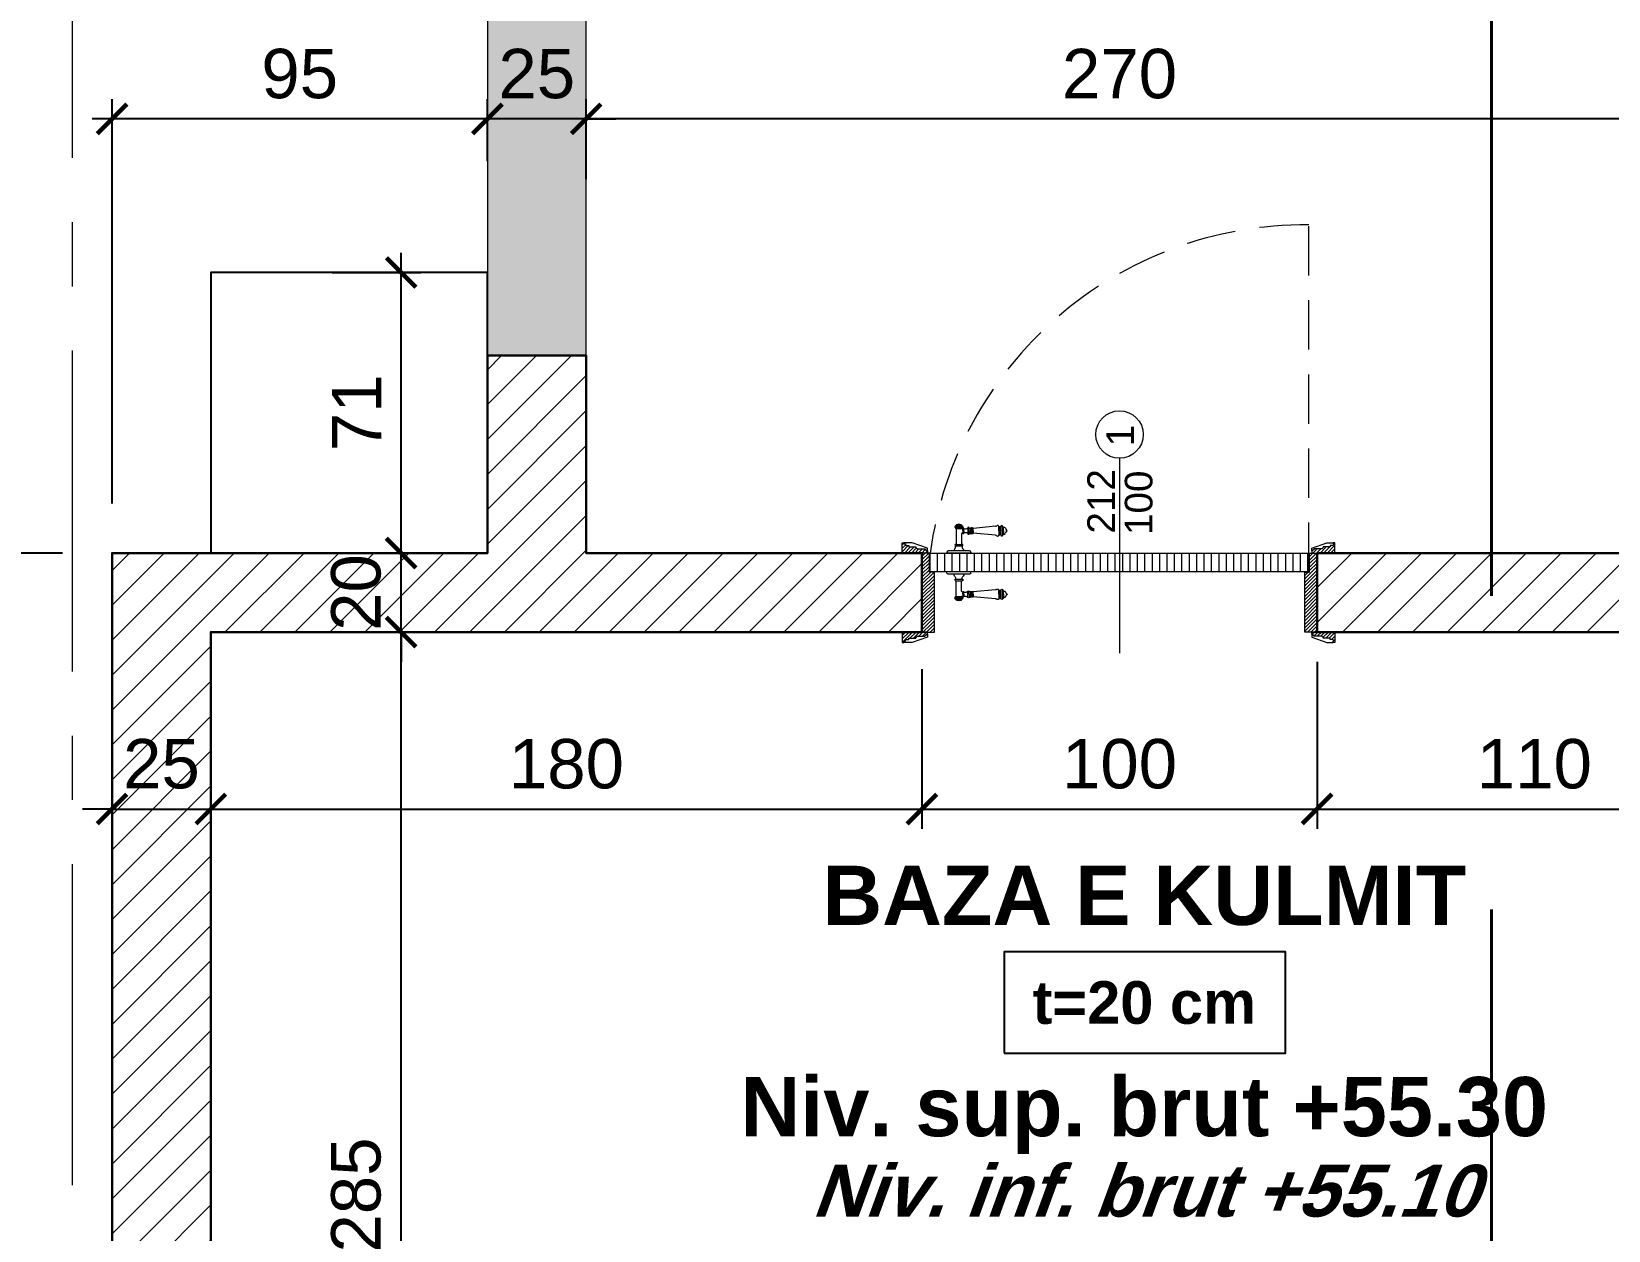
# Model space of a CAD drawing. Header units: centimetres. Extents: x 118247 to 130063, y -55119 to -48278.
# Drawn here: x 121099 to 121498.1, y -52783.8 to -52480.4 of the extents above; entities that cross this region are included whole.
import ezdxf
from ezdxf.enums import TextEntityAlignment as Align

# ---------------------------------------------------------------- set-up
doc = ezdxf.new("R2010")
doc.units = ezdxf.units.CM
doc.header["$LTSCALE"] = 50
doc.header["$MEASUREMENT"] = 0
for name, pattern in [('AXES', [2, 1.25, -0.25, 0.25, -0.25]), ('CACHE', [0.375, 0.25, -0.125]), ('CONTINU', [0]), ('DASHED2', [9.525, 6.35, -3.175])]:
    doc.linetypes.add(name, pattern=pattern)
doc.layers.get('0').update_dxf_attribs({"color": 8})
for name, color, linetype in [('AXES', 10, 'AXES'), ('BETON COUPE', 3, 'CONTINU'), ('BORD', 5, 'Continuous'), ('COTE 50ème', 1, 'Continuous'), ('NIVEAU', 170, 'Continuous')]:
    doc.layers.add(name, color=color, linetype=linetype)
for name, color, linetype, lineweight in [('BETON HACHURE', 253, 'Continuous', 13), ('door', 44, 'Continuous', 5), ('MACONNERIE COUPE', 7, 'Continuous', 30), ('MACONNERIE HACHURE', 253, 'Continuous', 13)]:
    doc.layers.add(name, color=color, linetype=linetype, lineweight=lineweight)
doc.layers.add('HORS GEL COTE', color=7, linetype='Continuous', lineweight=13, true_color=0x00661a)
doc.styles.add('Arial', font='arialbd.ttf', dxfattribs={"height": 12.5})
doc.styles.add('GENERATED_STYLE_1', font='arial.ttf')
doc.styles.add('RS_TXT_50', font='arial.ttf', dxfattribs={"height": 12.5})
doc.styles.add('style2', font='arialbd.ttf', dxfattribs={"height": 20})
doc.dimstyles.new('RS_50CM_LINEAIRE', dxfattribs={"dimscale": 5, "dimtxt": 12.5, "dimasz": 1.5, "dimexe": 1, "dimexo": 2.5, "dimgap": 1, "dimtad": 1, "dimdec": 1, "dimrnd": 0.5, "dimdsep": 46, "dimtxsty": 'RS_TXT_50', "dimblk1": 'ARCHTICK', "dimblk2": 'ARCHTICK', "dimsah": 1, "dimcen": 2.5, "dimdle": 1, "dimclrt": 4, "dimadec": 0, "dimazin": 2, "dimtfac": 1, "dimtdec": 1, "dimtix": 1, "dimtmove": 2, "dimatfit": 3, "dimfxl": 1, "dimtolj": 1, "dimtzin": 0, "dimarcsym": 0})

# ---------------------------------------------------------------- blocks, each defined once
blk = doc.blocks.new('door900')
at = {"color": 0}
for p, q in [((-9.3, 67.7), (9.3, 67.7)), ((9.3, 65.2), (-9.3, 65.2)), ((-6.8, 71.5), (-6.8, 70.2)), ((-5.5, 71.5), (-6.8, 71.5)), ((-6.8, 70.2), (6.8, 70.2)), ((-6.8, 62.7), (-6.8, 24)), ((-6.8, 62.7), (6.8, 62.7)), ((-5.5, 71.5), (5.5, 71.5)), ((5.5, 71.5), (6.8, 71.5)), ((6.8, 71.5), (6.8, 70.2)), ((8.7, 62.7), (6.8, 62.7)), ((6.8, 49.1), (6.8, 24)), ((8.7, 50.9), (8.7, 50.9)), ((10.5, 56.8), (10.5, 62.5)), ((10.5, 56.8), (10.5, 51.1)), ((12.7, 56.8), (12.7, 62.5)), ((12.7, 56.8), (12.7, 51.1)), ((22.5, 63.8), (22.5, 49.8)), ((26.5, 56.8), (26.5, 63.8)), ((26.5, 63.8), (29.1, 63.8)), ((26.5, 63.8), (29.1, 63.8)), ((26.5, 56.8), (26.5, 49.8)), ((26.5, 49.8), (29.1, 49.8)), ((26.5, 49.8), (29.1, 49.8)), ((29.1, 63.8), (29.1, 62.8)), ((29.1, 62.8), (29.1, 56.8)), ((29.1, 50.8), (29.1, 56.8)), ((29.1, 50.8), (29.1, 49.8)), ((29.1, 49.8), (29.1, 49.8)), ((31.1, 62.8), (31.1, 56.8)), ((31.1, 50.8), (31.1, 56.8)), ((34.1, 56.8), (34.1, 62.8)), ((34.1, 62.8), (34.1, 56.8)), ((34.1, 50.8), (34.1, 56.8)), ((34.1, 56.8), (34.1, 50.8)), ((92.8, 68.1), (36.2, 62.8)), ((36.2, 56.8), (36.2, 62.8)), ((36.2, 56.8), (36.2, 50.8)), ((92.8, 45.5), (36.2, 50.8)), ((101.2, 67.3), (103.2, 68)), ((101.2, 56.8), (101.2, 67.3)), ((101.2, 56.8), (101.2, 46.3)), ((101.2, 46.3), (103.2, 45.7)), ((103.2, 68), (103.2, 67.7)), ((103.2, 56.8), (103.2, 68)), ((103.2, 56.8), (103.2, 46.3)), ((103.2, 45.9), (103.2, 45.7)), ((106.5, 68), (105.5, 67.3)), ((105.5, 56.8), (105.5, 67.3)), ((105.5, 56.8), (105.5, 46.3)), ((106.5, 45.7), (105.5, 46.3)), ((106.5, 56.8), (106.5, 68)), ((106.5, 56.8), (106.5, 45.7)), ((110.7, 68), (111.8, 67.3)), ((110.7, 56.8), (110.7, 68)), ((110.7, 56.8), (110.7, 45.7)), ((110.7, 45.7), (111.8, 46.3)), ((111.8, 56.8), (111.8, 67.3)), ((111.8, 66.2), (113.3, 66.2)), ((111.8, 56.8), (111.8, 46.3)), ((111.8, 47.5), (113.3, 47.5)), ((113.3, 56.8), (113.3, 66.2)), ((113.3, 56.8), (113.3, 47.5)), ((120.5, 56.8), (120.5, 58.6)), ((120.5, 56.8), (120.5, 55)), ((-30, 3), (-30, 0)), ((30, 0), (-30, 0)), ((27, 6), (-27, 6)), ((-8.3, 22.3), (8.3, 22.3)), ((-8.3, 18.3), (8.3, 18.3)), ((30, 3), (30, 0))]:
    blk.add_line(p, q, dxfattribs=at)
for centre, radius, start, end in [((-9.3, 66.5), 1.25, 90, 270), ((-6.8, 67.7), 2.51, 90.115, 179.885), ((-6.8, 65.2), 2.51, 180.115, 269.885), ((0, 64), 9.29, 53.4104, 126.5896), ((6.8, 67.7), 2.51, 0.115, 89.885), ((6.8, 65.2), 2.51, 270.115, 359.885), ((8.7, 49), 1.91, 88.7426, 178.1515), ((8.6, 64.9), 2.15, 272.7029, 297.6142), ((8.6, 48.8), 2.15, 62.3858, 87.2971), ((9.3, 66.5), 1.25, 270, 90), ((10, 62.5), 0.561, 3.7097, 127.9634), ((10, 51.1), 0.561, 232.0366, 356.2903), ((11.6, 62.5), 1.1, 0.0106, 179.9894), ((11.6, 51.1), 1.1, 180.0106, 359.9894), ((16.7, 70.5), 8.83, 243.5466, 311.3694), ((16.7, 43.2), 8.83, 48.6306, 116.4534), ((24.5, 63.7), 2.01, 4.1469, 175.8531), ((24.5, 50), 2.01, 184.1469, 355.8531), ((30.1, 62.8), 1.03, 0, 180.0014), ((30.1, 50.8), 1.03, 179.9972, 0), ((32.6, 62.8), 1.48, 0, 180), ((32.6, 50.8), 1.48, 180, 0), ((35.2, 62.8), 1.03, 0, 180), ((32.6, 62.8), 1.48, 1.563306237032948e-10, 2.08440831604393e-10), ((35.2, 50.8), 1.03, 180, 0), ((93.1, 72.5), 4.4, 266.3976, 315.6468), ((93.1, 41.1), 4.4, 44.3532, 93.6024), ((98.3, 67.4), 2.89, 358.3861, 135.6468), ((98.3, 46.2), 2.89, 224.3532, 1.6139), ((104.3, 67.6), 1.15, 170.914, 348.1019), ((104.3, 46.1), 1.15, 11.8981, 189.086), ((108.6, 68), 2.1, 0, 180), ((108.6, 45.7), 2.1, 180, 0), ((115.5, 62.5), 2.84, 13.4568, 140.4953), ((115.5, 51.2), 2.84, 219.5047, 346.5432), ((127.9, 65.2), 9.88, 191.9991, 221.6757), ((127.9, 48.5), 9.88, 138.3243, 168.0009), ((120.5, 56.8), 1.79, 0, 90), ((120.5, 56.8), 1.79, 270, 0), ((-27, 3), 3, 90, 180), ((-6.8, 6), 6, 130.5908, 180), ((-16.6, 16.6), 8.41, 314.3689, 12.0705), ((-8.3, 20.3), 2, 90, 270), ((-8.5, 24), 1.71, 275.059, 359.7825), ((8.5, 24), 1.71, 180.2175, 264.941), ((16.6, 16.6), 8.41, 167.9295, 225.6311), ((8.3, 20.3), 2, 270, 90), ((6.8, 6), 6, 0, 49.4092), ((27, 3), 3, 0, 90)]:
    blk.add_arc(centre, radius, start, end, dxfattribs=at)
blk = doc.blocks.new('_ArchTick')
at = {"color": 0, "linetype": 'ByBlock', "const_width": 0.15}
blk.add_lwpolyline([(-0.5, -0.5), (0.5, 0.5)], dxfattribs=at)
blk = doc.blocks.new('*D994')
at = {"layer": 'COTE 50ème', "color": 0, "lineweight": -2, "ltscale": 0.5, "transparency": 16777216}
for p, q in [((121057.63, -52802.36), (121057.63, -52607.36)), ((121106.88, -52612.36), (121052.63, -52612.36)), ((121096.88, -52797.36), (121052.63, -52797.36))]:
    blk.add_line(p, q, dxfattribs=at)
at = {"layer": 'Defpoints', "color": 0, "ltscale": 0.5, "transparency": 16777216}
for p in [(121057.63, -52612.36), (121119.38, -52612.36), (121109.38, -52797.36)]:
    blk.add_point(p, dxfattribs=at)
at = {"layer": 'COTE 50ème', "color": 0, "lineweight": -2, "ltscale": 0.5, "transparency": 16777216, "xscale": 7.5, "yscale": 7.5, "zscale": 7.5}
for p, rotation in [((121057.63, -52612.36), 90), ((121057.63, -52797.36), 270)]:
    blk.add_blockref('_ArchTick', p, dxfattribs=dict(at, rotation=rotation))
at = {"layer": 'COTE 50ème', "color": 4, "ltscale": 0.5, "transparency": 16777216, "insert": (121046.25, -52704.86), "char_height": 12.5, "attachment_point": 5, "rotation": 90, "style": 'RS_TXT_50'}
blk.add_mtext('\\A1;185', dxfattribs=at)
blk = doc.blocks.new('*D995')
at = {"layer": 'COTE 50ème', "color": 0, "lineweight": -2, "ltscale": 0.5, "transparency": 16777216}
for p, q in [((121057.63, -52617.36), (121057.63, -52077.36)), ((121201.88, -52082.36), (121052.63, -52082.36)), ((121106.88, -52612.36), (121052.63, -52612.36))]:
    blk.add_line(p, q, dxfattribs=at)
at = {"layer": 'Defpoints', "color": 0, "ltscale": 0.5, "transparency": 16777216}
for p in [(121057.63, -52082.36), (121214.38, -52082.36), (121119.38, -52612.36)]:
    blk.add_point(p, dxfattribs=at)
at = {"layer": 'COTE 50ème', "color": 0, "lineweight": -2, "ltscale": 0.5, "transparency": 16777216, "xscale": 7.5, "yscale": 7.5, "zscale": 7.5}
for p, rotation in [((121057.63, -52082.36), 90), ((121057.63, -52612.36), 270)]:
    blk.add_blockref('_ArchTick', p, dxfattribs=dict(at, rotation=rotation))
at = {"layer": 'COTE 50ème', "color": 4, "ltscale": 0.5, "transparency": 16777216, "insert": (121046.24, -52347.36), "char_height": 12.5, "attachment_point": 5, "rotation": 90, "style": 'RS_TXT_50'}
blk.add_mtext('\\A1;530', dxfattribs=at)
blk = doc.blocks.new('*D997')
at = {"layer": 'COTE 50ème', "color": 0, "lineweight": -2, "ltscale": 0.5, "transparency": 16777216}
for p, q in [((121144.38, -52654.31), (121144.38, -52682.16)), ((121119.38, -52656.98), (121119.38, -52682.16)), ((121119.38, -52677.16), (121111.88, -52677.16)), ((121119.38, -52677.16), (121144.38, -52677.16)), ((121144.38, -52677.16), (121151.88, -52677.16))]:
    blk.add_line(p, q, dxfattribs=at)
at = {"layer": 'Defpoints', "color": 0, "ltscale": 0.5, "transparency": 16777216}
for p in [(121119.38, -52644.48), (121144.38, -52641.81), (121144.38, -52677.16)]:
    blk.add_point(p, dxfattribs=at)
at = {"layer": 'COTE 50ème', "color": 0, "lineweight": -2, "ltscale": 0.5, "transparency": 16777216, "xscale": 7.5, "yscale": 7.5, "zscale": 7.5}
blk.add_blockref('_ArchTick', (121119.38, -52677.16), dxfattribs=at)
at = {"layer": 'COTE 50ème', "color": 0, "lineweight": -2, "ltscale": 0.5, "transparency": 16777216, "xscale": 7.5, "yscale": 7.5, "zscale": 7.5, "rotation": 180}
blk.add_blockref('_ArchTick', (121144.38, -52677.16), dxfattribs=at)
at = {"layer": 'COTE 50ème', "color": 4, "ltscale": 0.5, "transparency": 16777216, "insert": (121131.88, -52665.77), "char_height": 12.5, "attachment_point": 5, "style": 'RS_TXT_50'}
blk.add_mtext('\\A1;25', dxfattribs=at)
blk = doc.blocks.new('*D998')
at = {"layer": 'COTE 50ème', "color": 0, "lineweight": -2, "ltscale": 0.5, "transparency": 16777216}
for p, q in [((121324.38, -52641.78), (121324.38, -52682.16)), ((121144.38, -52654.31), (121144.38, -52682.16)), ((121139.38, -52677.16), (121329.38, -52677.16))]:
    blk.add_line(p, q, dxfattribs=at)
at = {"layer": 'Defpoints', "color": 0, "ltscale": 0.5, "transparency": 16777216}
for p in [(121324.38, -52629.28), (121144.38, -52641.81), (121324.38, -52677.16)]:
    blk.add_point(p, dxfattribs=at)
at = {"layer": 'COTE 50ème', "color": 0, "lineweight": -2, "ltscale": 0.5, "transparency": 16777216, "xscale": 7.5, "yscale": 7.5, "zscale": 7.5, "rotation": 180}
blk.add_blockref('_ArchTick', (121144.38, -52677.16), dxfattribs=at)
at = {"layer": 'COTE 50ème', "color": 0, "lineweight": -2, "ltscale": 0.5, "transparency": 16777216, "xscale": 7.5, "yscale": 7.5, "zscale": 7.5}
blk.add_blockref('_ArchTick', (121324.38, -52677.16), dxfattribs=at)
at = {"layer": 'COTE 50ème', "color": 4, "ltscale": 0.5, "transparency": 16777216, "insert": (121234.38, -52665.77), "char_height": 12.5, "attachment_point": 5, "style": 'RS_TXT_50'}
blk.add_mtext('\\A1;180', dxfattribs=at)
blk = doc.blocks.new('*D999')
at = {"layer": 'COTE 50ème', "color": 0, "lineweight": -2, "ltscale": 0.5, "transparency": 16777216}
for p, q in [((121424.38, -52639.93), (121424.38, -52682.16)), ((121324.38, -52641.78), (121324.38, -52682.16)), ((121319.38, -52677.16), (121429.38, -52677.16))]:
    blk.add_line(p, q, dxfattribs=at)
at = {"layer": 'Defpoints', "color": 0, "ltscale": 0.5, "transparency": 16777216}
for p in [(121424.38, -52627.43), (121324.38, -52629.28), (121424.38, -52677.16)]:
    blk.add_point(p, dxfattribs=at)
at = {"layer": 'COTE 50ème', "color": 0, "lineweight": -2, "ltscale": 0.5, "transparency": 16777216, "xscale": 7.5, "yscale": 7.5, "zscale": 7.5, "rotation": 180}
blk.add_blockref('_ArchTick', (121324.38, -52677.16), dxfattribs=at)
at = {"layer": 'COTE 50ème', "color": 0, "lineweight": -2, "ltscale": 0.5, "transparency": 16777216, "xscale": 7.5, "yscale": 7.5, "zscale": 7.5}
blk.add_blockref('_ArchTick', (121424.38, -52677.16), dxfattribs=at)
at = {"layer": 'COTE 50ème', "color": 4, "ltscale": 0.5, "transparency": 16777216, "insert": (121374.38, -52665.77), "char_height": 12.5, "attachment_point": 5, "style": 'RS_TXT_50'}
blk.add_mtext('\\A1;100', dxfattribs=at)
blk = doc.blocks.new('*D1000')
at = {"layer": 'COTE 50ème', "color": 0, "lineweight": -2, "ltscale": 0.5, "transparency": 16777216}
for p, q in [((121424.38, -52639.93), (121424.38, -52682.16)), ((121534.38, -52644.86), (121534.38, -52682.16)), ((121419.38, -52677.16), (121539.38, -52677.16))]:
    blk.add_line(p, q, dxfattribs=at)
at = {"layer": 'Defpoints', "color": 0, "ltscale": 0.5, "transparency": 16777216}
for p in [(121424.38, -52627.43), (121534.38, -52632.36), (121534.38, -52677.16)]:
    blk.add_point(p, dxfattribs=at)
at = {"layer": 'COTE 50ème', "color": 0, "lineweight": -2, "ltscale": 0.5, "transparency": 16777216, "xscale": 7.5, "yscale": 7.5, "zscale": 7.5, "rotation": 180}
blk.add_blockref('_ArchTick', (121424.38, -52677.16), dxfattribs=at)
at = {"layer": 'COTE 50ème', "color": 0, "lineweight": -2, "ltscale": 0.5, "transparency": 16777216, "xscale": 7.5, "yscale": 7.5, "zscale": 7.5}
blk.add_blockref('_ArchTick', (121534.38, -52677.16), dxfattribs=at)
at = {"layer": 'COTE 50ème', "color": 4, "ltscale": 0.5, "transparency": 16777216, "insert": (121479.38, -52665.77), "char_height": 12.5, "attachment_point": 5, "style": 'RS_TXT_50'}
blk.add_mtext('\\A1;110', dxfattribs=at)
blk = doc.blocks.new('*D1049')
at = {"layer": 'COTE 50ème', "color": 0, "lineweight": -2, "ltscale": 0.5, "transparency": 16777216}
for p, q in [((121239.38, -52517.69), (121239.38, -52497.46)), ((121509.38, -52510.63), (121509.38, -52497.46)), ((121514.38, -52502.46), (121234.38, -52502.46))]:
    blk.add_line(p, q, dxfattribs=at)
at = {"layer": 'Defpoints', "color": 0, "ltscale": 0.5, "transparency": 16777216}
for p in [(121239.38, -52502.46), (121509.38, -52523.13), (121239.38, -52530.19)]:
    blk.add_point(p, dxfattribs=at)
at = {"layer": 'COTE 50ème', "color": 0, "lineweight": -2, "ltscale": 0.5, "transparency": 16777216, "xscale": 7.5, "yscale": 7.5, "zscale": 7.5, "rotation": 180}
blk.add_blockref('_ArchTick', (121239.38, -52502.46), dxfattribs=at)
at = {"layer": 'COTE 50ème', "color": 0, "lineweight": -2, "ltscale": 0.5, "transparency": 16777216, "xscale": 7.5, "yscale": 7.5, "zscale": 7.5}
blk.add_blockref('_ArchTick', (121509.38, -52502.46), dxfattribs=at)
at = {"layer": 'COTE 50ème', "color": 4, "ltscale": 0.5, "transparency": 16777216, "insert": (121374.38, -52491.08), "char_height": 12.5, "attachment_point": 5, "style": 'RS_TXT_50'}
blk.add_mtext('\\A1;270', dxfattribs=at)
blk = doc.blocks.new('*D1050')
at = {"layer": 'COTE 50ème', "color": 0, "lineweight": -2, "ltscale": 0.5, "transparency": 16777216}
for p, q in [((121214.38, -52513.15), (121214.38, -52497.46)), ((121239.38, -52517.69), (121239.38, -52497.46)), ((121214.38, -52502.46), (121206.88, -52502.46)), ((121239.38, -52502.46), (121214.38, -52502.46)), ((121239.38, -52502.46), (121246.88, -52502.46))]:
    blk.add_line(p, q, dxfattribs=at)
at = {"layer": 'Defpoints', "color": 0, "ltscale": 0.5, "transparency": 16777216}
for p in [(121214.38, -52502.46), (121214.38, -52525.65), (121239.38, -52530.19)]:
    blk.add_point(p, dxfattribs=at)
at = {"layer": 'COTE 50ème', "color": 0, "lineweight": -2, "ltscale": 0.5, "transparency": 16777216, "xscale": 7.5, "yscale": 7.5, "zscale": 7.5}
blk.add_blockref('_ArchTick', (121214.38, -52502.46), dxfattribs=at)
at = {"layer": 'COTE 50ème', "color": 0, "lineweight": -2, "ltscale": 0.5, "transparency": 16777216, "xscale": 7.5, "yscale": 7.5, "zscale": 7.5, "rotation": 180}
blk.add_blockref('_ArchTick', (121239.38, -52502.46), dxfattribs=at)
at = {"layer": 'COTE 50ème', "color": 4, "ltscale": 0.5, "transparency": 16777216, "insert": (121226.88, -52491.08), "char_height": 12.5, "attachment_point": 5, "style": 'RS_TXT_50'}
blk.add_mtext('\\A1;25', dxfattribs=at)
blk = doc.blocks.new('*D1051')
at = {"layer": 'COTE 50ème', "color": 0, "lineweight": -2, "ltscale": 0.5, "transparency": 16777216}
for p, q in [((121119.38, -52599.86), (121119.38, -52497.46)), ((121214.38, -52513.15), (121214.38, -52497.46)), ((121219.38, -52502.46), (121114.38, -52502.46))]:
    blk.add_line(p, q, dxfattribs=at)
at = {"layer": 'Defpoints', "color": 0, "ltscale": 0.5, "transparency": 16777216}
for p in [(121119.38, -52502.46), (121214.38, -52525.65), (121119.38, -52612.36)]:
    blk.add_point(p, dxfattribs=at)
at = {"layer": 'COTE 50ème', "color": 0, "lineweight": -2, "ltscale": 0.5, "transparency": 16777216, "xscale": 7.5, "yscale": 7.5, "zscale": 7.5, "rotation": 180}
blk.add_blockref('_ArchTick', (121119.38, -52502.46), dxfattribs=at)
at = {"layer": 'COTE 50ème', "color": 0, "lineweight": -2, "ltscale": 0.5, "transparency": 16777216, "xscale": 7.5, "yscale": 7.5, "zscale": 7.5}
blk.add_blockref('_ArchTick', (121214.38, -52502.46), dxfattribs=at)
at = {"layer": 'COTE 50ème', "color": 4, "ltscale": 0.5, "transparency": 16777216, "insert": (121166.88, -52491.08), "char_height": 12.5, "attachment_point": 5, "style": 'RS_TXT_50'}
blk.add_mtext('\\A1;95', dxfattribs=at)
blk = doc.blocks.new('*D1060')
at = {"layer": 'COTE 50ème', "color": 0, "lineweight": -2, "ltscale": 0.5, "transparency": 16777216}
for p, q in [((121192.55, -52922.36), (121192.55, -52627.36)), ((121180.76, -52632.36), (121197.55, -52632.36)), ((121170.24, -52917.36), (121197.55, -52917.36))]:
    blk.add_line(p, q, dxfattribs=at)
at = {"layer": 'Defpoints', "color": 0, "ltscale": 0.5, "transparency": 16777216}
for p in [(121168.26, -52632.36), (121192.55, -52632.36), (121157.74, -52917.36)]:
    blk.add_point(p, dxfattribs=at)
at = {"layer": 'COTE 50ème', "color": 0, "lineweight": -2, "ltscale": 0.5, "transparency": 16777216, "xscale": 7.5, "yscale": 7.5, "zscale": 7.5}
for p, rotation in [((121192.55, -52632.36), 90), ((121192.55, -52917.36), 270)]:
    blk.add_blockref('_ArchTick', p, dxfattribs=dict(at, rotation=rotation))
at = {"layer": 'COTE 50ème', "color": 4, "ltscale": 0.5, "transparency": 16777216, "insert": (121181.17, -52774.86), "char_height": 12.5, "attachment_point": 5, "rotation": 90, "style": 'RS_TXT_50'}
blk.add_mtext('\\A1;285', dxfattribs=at)
blk = doc.blocks.new('*D1061')
at = {"layer": 'COTE 50ème', "color": 0, "lineweight": -2, "ltscale": 0.5, "transparency": 16777216}
for p, q in [((121192.55, -52612.36), (121192.55, -52604.86)), ((121184, -52612.36), (121197.55, -52612.36)), ((121192.55, -52632.36), (121192.55, -52612.36)), ((121180.76, -52632.36), (121197.55, -52632.36)), ((121192.55, -52632.36), (121192.55, -52639.86))]:
    blk.add_line(p, q, dxfattribs=at)
at = {"layer": 'Defpoints', "color": 0, "ltscale": 0.5, "transparency": 16777216}
for p in [(121171.5, -52612.36), (121192.55, -52612.36), (121168.26, -52632.36)]:
    blk.add_point(p, dxfattribs=at)
at = {"layer": 'COTE 50ème', "color": 0, "lineweight": -2, "ltscale": 0.5, "transparency": 16777216, "xscale": 7.5, "yscale": 7.5, "zscale": 7.5}
for p, rotation in [((121192.55, -52612.36), 270), ((121192.55, -52632.36), 90)]:
    blk.add_blockref('_ArchTick', p, dxfattribs=dict(at, rotation=rotation))
at = {"layer": 'COTE 50ème', "color": 4, "ltscale": 0.5, "transparency": 16777216, "insert": (121181.17, -52622.36), "char_height": 12.5, "attachment_point": 5, "rotation": 90, "style": 'RS_TXT_50'}
blk.add_mtext('\\A1;20', dxfattribs=at)
blk = doc.blocks.new('*D1062')
at = {"layer": 'COTE 50ème', "color": 0, "lineweight": -2, "ltscale": 0.5, "transparency": 16777216}
for p, q in [((121192.55, -52617.36), (121192.55, -52536.36)), ((121175.1, -52541.36), (121197.55, -52541.36)), ((121184, -52612.36), (121197.55, -52612.36))]:
    blk.add_line(p, q, dxfattribs=at)
at = {"layer": 'Defpoints', "color": 0, "ltscale": 0.5, "transparency": 16777216}
for p in [(121162.6, -52541.36), (121192.55, -52541.36), (121171.5, -52612.36)]:
    blk.add_point(p, dxfattribs=at)
at = {"layer": 'COTE 50ème', "color": 0, "lineweight": -2, "ltscale": 0.5, "transparency": 16777216, "xscale": 7.5, "yscale": 7.5, "zscale": 7.5}
for p, rotation in [((121192.55, -52541.36), 90), ((121192.55, -52612.36), 270)]:
    blk.add_blockref('_ArchTick', p, dxfattribs=dict(at, rotation=rotation))
at = {"layer": 'COTE 50ème', "color": 4, "ltscale": 0.5, "transparency": 16777216, "insert": (121181.28, -52576.86), "char_height": 12.5, "attachment_point": 5, "rotation": 90, "style": 'RS_TXT_50'}
blk.add_mtext('\\A1;71', dxfattribs=at)

msp = doc.modelspace()

# ---------------------------------------------------------------- hatches: boundary and pattern name
at = {"layer": 'BETON HACHURE', "ltscale": 0.5, "transparency": 33554559}
h = msp.add_hatch(color=256, dxfattribs=at)
h.dxf.hatch_style = 1
h.paths.add_polyline_path([(121239.38, -52057.36), (121214.38, -52057.36), (121214.38, -52562.36), (121239.38, -52562.36)])
h.paths.add_polyline_path([(121534.38, -52057.36), (121509.38, -52057.36), (121509.38, -52562.36), (121534.38, -52562.36)])
h.paths.add_polyline_path([(121604.38, -52797.36), (121639.38, -52797.36), (121639.38, -53272.36), (121109.38, -53272.36), (121109.38, -52797.36), (121144.38, -52797.36), (121144.38, -53232.36), (121354.38, -53232.36), (121354.38, -52902.36), (121394.38, -52902.36), (121394.38, -53232.36), (121604.38, -53232.36)])
at = {"layer": 'door'}
h = msp.add_hatch(dxfattribs=at)
h.set_pattern_fill('ANSI31', color=256, scale=5, angle=1080)
h.set_pattern_definition([(45, (-25084.1563, 10493.9992), (-0.4419417382, 0.4419417382), [])])
h.paths.add_polyline_path([(121324.38, -52632.36), (121327.52, -52632.36), (121327.52, -52617.18), (121326.27, -52617.18), (121326.27, -52612.36), (121324.38, -52612.36)])
edge = h.paths.add_edge_path()
edge.add_line((121320.63, -52634.25), (121321.05, -52634.25))
edge.add_line((121321.05, -52634.25), (121321.05, -52633.93))
edge.add_line((121321.05, -52633.93), (121322.81, -52633.93))
edge.add_line((121322.81, -52633.93), (121322.81, -52633.72))
edge.add_arc((121322.81, -52633.41), 0.314, 270, 360)
edge.add_line((121323.12, -52633.41), (121325.22, -52633.41))
edge.add_line((121325.22, -52633.41), (121325.22, -52633.2))
edge.add_arc((121325.22, -52632.89), 0.314, 270, 360)
edge.add_line((121325.53, -52632.89), (121325.74, -52632.89))
edge.add_line((121325.74, -52632.89), (121325.74, -52632.36))
edge.add_line((121325.74, -52632.36), (121319.38, -52632.36))
edge.add_line((121319.38, -52632.36), (121319.38, -52634.98))
edge.add_line((121319.38, -52634.98), (121319.79, -52634.98))
edge.add_line((121319.79, -52634.98), (121319.79, -52634.67))
edge.add_line((121319.79, -52634.67), (121320.21, -52634.67))
edge.add_arc((121320.63, -52634.67), 0.419, 90, 180, ccw=False)
edge = h.paths.add_edge_path()
edge.add_line((121320.63, -52610.48), (121321.05, -52610.48))
edge.add_line((121321.05, -52610.48), (121321.05, -52610.79))
edge.add_line((121321.05, -52610.79), (121322.81, -52610.79))
edge.add_line((121322.81, -52610.79), (121322.81, -52611))
edge.add_arc((121322.81, -52611.31), 0.314, 0, 90, ccw=False)
edge.add_line((121323.12, -52611.31), (121325.22, -52611.31))
edge.add_line((121325.22, -52611.31), (121325.22, -52611.52))
edge.add_arc((121325.22, -52611.84), 0.314, 0, 90, ccw=False)
edge.add_line((121325.53, -52611.84), (121325.74, -52611.84))
edge.add_line((121325.74, -52611.84), (121325.74, -52612.36))
edge.add_line((121325.74, -52612.36), (121319.38, -52612.36))
edge.add_line((121319.38, -52612.36), (121319.38, -52609.74))
edge.add_line((121319.38, -52609.74), (121319.79, -52609.74))
edge.add_line((121319.79, -52609.74), (121319.79, -52610.06))
edge.add_line((121319.79, -52610.06), (121320.21, -52610.06))
edge.add_arc((121320.63, -52610.06), 0.419, 180, 270)
h = msp.add_hatch(dxfattribs=at)
h.set_pattern_fill('ANSI31', color=256, scale=15, angle=585)
h.set_pattern_definition([(270, (168424.5588, 54541.4317), (1.875, -1e-15), [])])
h.paths.add_polyline_path([(121422.28, -52617.13), (121326.48, -52617.13), (121326.48, -52612.41), (121422.28, -52612.41)])
h = msp.add_hatch(dxfattribs=at)
h.set_pattern_fill('ANSI31', color=256, scale=5, angle=1080)
h.set_pattern_definition([(45, (-25076.1563, 10493.9992), (-0.4419417382, 0.4419417382), [])])
edge = h.paths.add_edge_path()
edge.add_line((121428.13, -52634.25), (121427.71, -52634.25))
edge.add_line((121427.71, -52634.25), (121427.71, -52633.93))
edge.add_line((121427.71, -52633.93), (121425.95, -52633.93))
edge.add_line((121425.95, -52633.93), (121425.95, -52633.72))
edge.add_arc((121425.95, -52633.41), 0.314, 180, 270, ccw=False)
edge.add_line((121425.64, -52633.41), (121423.54, -52633.41))
edge.add_line((121423.54, -52633.41), (121423.54, -52633.2))
edge.add_arc((121423.54, -52632.89), 0.314, 180, 270, ccw=False)
edge.add_line((121423.23, -52632.89), (121423.02, -52632.89))
edge.add_line((121423.02, -52632.89), (121423.02, -52632.36))
edge.add_line((121423.02, -52632.36), (121428.88, -52632.36))
edge.add_line((121428.88, -52632.36), (121428.88, -52634.98))
edge.add_line((121428.88, -52634.98), (121428.47, -52634.98))
edge.add_line((121428.47, -52634.98), (121428.47, -52634.67))
edge.add_line((121428.47, -52634.67), (121428.55, -52634.67))
edge.add_arc((121428.13, -52634.67), 0.419, 360, 450)
h.paths.add_polyline_path([(121424.38, -52632.36), (121421.24, -52632.36), (121421.24, -52617.18), (121422.49, -52617.18), (121422.49, -52612.36), (121424.38, -52612.36)])
edge = h.paths.add_edge_path()
edge.add_line((121428.13, -52610.48), (121427.71, -52610.48))
edge.add_line((121427.71, -52610.48), (121427.71, -52610.79))
edge.add_line((121427.71, -52610.79), (121425.95, -52610.79))
edge.add_line((121425.95, -52610.79), (121425.95, -52611))
edge.add_arc((121425.95, -52611.31), 0.314, 90, 180)
edge.add_line((121425.64, -52611.31), (121423.54, -52611.31))
edge.add_line((121423.54, -52611.31), (121423.54, -52611.52))
edge.add_arc((121423.54, -52611.84), 0.314, 90, 180)
edge.add_line((121423.23, -52611.84), (121423.02, -52611.84))
edge.add_line((121423.02, -52611.84), (121423.02, -52612.36))
edge.add_line((121423.02, -52612.36), (121428.88, -52612.36))
edge.add_line((121428.88, -52612.36), (121428.88, -52609.74))
edge.add_line((121428.88, -52609.74), (121428.47, -52609.74))
edge.add_line((121428.47, -52609.74), (121428.47, -52610.06))
edge.add_line((121428.47, -52610.06), (121428.55, -52610.06))
edge.add_arc((121428.13, -52610.06), 0.419, -90, 0, ccw=False)
at = {"layer": 'MACONNERIE HACHURE'}
h = msp.add_hatch(dxfattribs=at)
h.set_pattern_fill('ANSI31', color=256, scale=50, style=0)
h.paths.add_polyline_path([(121324.38, -52632.36), (121144.38, -52632.36), (121144.38, -52797.36), (121119.38, -52797.36), (121119.38, -52612.36), (121214.38, -52612.36), (121214.38, -52562.36), (121239.38, -52562.36), (121239.38, -52612.36), (121324.38, -52612.36)])
h.paths.add_polyline_path([(121509.38, -52562.36), (121509.38, -52612.36), (121424.38, -52612.36), (121424.38, -52632.36), (121534.38, -52632.36), (121534.38, -52562.36)])
h.paths.add_polyline_path([(121639.38, -52697.36), (121604.38, -52697.36), (121604.38, -52541.36), (121534.38, -52541.36), (121534.38, -52529.36), (121639.38, -52529.36)])
h.paths.add_polyline_path([(121604.38, -52942.36), (121494.38, -52942.36), (121494.38, -52917.36), (121604.38, -52917.36)])
h.paths.add_polyline_path([(121254.38, -52942.36), (121144.38, -52942.36), (121144.38, -52917.36), (121254.38, -52917.36)])
h.paths.add_polyline_path([(121389.38, -52082.36), (121239.38, -52082.36), (121239.38, -52057.36), (121389.38, -52057.36)])
h.paths.add_polyline_path([(121509.38, -52082.36), (121489.38, -52082.36), (121489.38, -52057.36), (121509.38, -52057.36)])

# ---------------------------------------------------------------- linework, layer by layer
at = {"layer": 'AXES', "lineweight": 5, "ltscale": 1.3}
msp.add_line((121109.38, -53422.37), (121109.38, -51920.77), dxfattribs=at)
at = {"layer": 'BETON COUPE', "lineweight": 13}
msp.add_lwpolyline([(121239.38, -52057.36), (121214.38, -52057.36), (121214.38, -52562.36), (121239.38, -52562.36)], close=True, dxfattribs=at)
at = {"layer": 'BORD'}
msp.add_lwpolyline([(121144.38, -52612.36), (121214.38, -52612.36), (121214.38, -52541.36), (121144.38, -52541.36)], close=True, dxfattribs=at)
at = {"layer": 'door', "linetype": 'CACHE'}
msp.add_line((121422.28, -52617.13), (121422.28, -52529.32), dxfattribs=at)
at = {"layer": 'door'}
msp.add_line((121374.38, -52588.37), (121374.38, -52637.69), dxfattribs=at)
for points in [[(121320.63, -52610.48), (121321.05, -52610.48), (121321.05, -52610.79), (121322.81, -52610.79), (121322.81, -52611, -0.414214), (121323.12, -52611.31), (121325.22, -52611.31), (121325.22, -52611.52, -0.414214), (121325.53, -52611.84), (121325.74, -52611.84), (121325.74, -52612.36), (121319.38, -52612.36), (121319.38, -52609.74), (121319.79, -52609.74), (121319.79, -52610.06), (121320.21, -52610.06, 0.414214), (121320.63, -52610.48)], [(121428.13, -52610.48), (121427.71, -52610.48), (121427.71, -52610.79), (121425.95, -52610.79), (121425.95, -52611, 0.414214), (121425.64, -52611.31), (121423.54, -52611.31), (121423.54, -52611.52, 0.414214), (121423.23, -52611.84), (121423.02, -52611.84), (121423.02, -52612.36), (121428.88, -52612.36), (121428.88, -52609.74), (121428.47, -52609.74), (121428.47, -52610.06), (121428.55, -52610.06, -0.414214), (121428.13, -52610.48)], [(121320.63, -52634.25), (121321.05, -52634.25), (121321.05, -52633.93), (121322.81, -52633.93), (121322.81, -52633.72, 0.414214), (121323.12, -52633.41), (121325.22, -52633.41), (121325.22, -52633.2, 0.414214), (121325.53, -52632.89), (121325.74, -52632.89), (121325.74, -52632.36), (121319.38, -52632.36), (121319.38, -52634.98), (121319.79, -52634.98), (121319.79, -52634.67), (121320.21, -52634.67, -0.414214), (121320.63, -52634.25)], [(121428.13, -52634.25), (121427.71, -52634.25), (121427.71, -52633.93), (121425.95, -52633.93), (121425.95, -52633.72, -0.414214), (121425.64, -52633.41), (121423.54, -52633.41), (121423.54, -52633.2, -0.414214), (121423.23, -52632.89), (121423.02, -52632.89), (121423.02, -52632.36), (121428.88, -52632.36), (121428.88, -52634.98), (121428.47, -52634.98), (121428.47, -52634.67), (121428.55, -52634.67, 0.414214), (121428.13, -52634.25)]]:
    msp.add_lwpolyline(points, format="xyb", dxfattribs=at)
for points in [[(121325.74, -52611.84), (121325.74, -52611.11), (121321.88, -52609.74), (121319.79, -52609.74)], [(121324.38, -52632.36), (121327.52, -52632.36), (121327.52, -52617.18), (121326.27, -52617.18), (121326.27, -52612.36), (121324.38, -52612.36), (121324.38, -52632.36)], [(121422.28, -52617.13), (121326.48, -52617.13), (121326.48, -52612.41), (121422.28, -52612.41), (121422.28, -52617.13)], [(121424.38, -52632.36), (121421.24, -52632.36), (121421.24, -52617.18), (121422.49, -52617.18), (121422.49, -52612.36), (121424.38, -52612.36), (121424.38, -52632.36)], [(121423.02, -52611.84), (121423.02, -52611.11), (121426.88, -52609.74), (121428.47, -52609.74)], [(121325.74, -52632.89), (121325.74, -52633.62), (121321.88, -52634.98), (121319.79, -52634.98)], [(121423.02, -52632.89), (121423.02, -52633.62), (121426.88, -52634.98), (121428.47, -52634.98)]]:
    msp.add_lwpolyline(points, dxfattribs=at)
msp.add_circle((121374.38, -52582.37), 6, dxfattribs=at)
at = {"layer": 'door', "linetype": 'CACHE'}
msp.add_arc((121421.32, -52624.99), 95.68, 89.4244, 172.4456, dxfattribs=at)
at = {"layer": 'HORS GEL COTE', "linetype": 'DASHED2', "lineweight": 40, "ltscale": 0.5}
msp.add_line((121468.54, -49130.71), (121468.54, -54862.41), dxfattribs=at)
at = {"layer": 'MACONNERIE COUPE'}
for points in [[(121324.38, -52632.36), (121144.38, -52632.36), (121144.38, -52797.36), (121119.38, -52797.36), (121119.38, -52612.36), (121214.38, -52612.36), (121214.38, -52562.36), (121239.38, -52562.36), (121239.38, -52612.36), (121324.38, -52612.36)], [(121509.38, -52562.36), (121509.38, -52612.36), (121424.38, -52612.36), (121424.38, -52632.36), (121534.38, -52632.36), (121534.38, -52562.36)]]:
    msp.add_lwpolyline(points, close=True, dxfattribs=at)
at = {"layer": 'NIVEAU'}
msp.add_lwpolyline([(121345.14, -52738.98), (121416.39, -52738.98), (121416.39, -52713.28), (121345.14, -52713.28)], close=True, dxfattribs=at)

# ---------------------------------------------------------------- block references
at = {"layer": 'door', "xscale": 0.1, "yscale": 0.1, "zscale": 0.1}
msp.add_blockref('door900', (121333.71, -52612.41), dxfattribs=at)
at = {"layer": 'door', "xscale": -0.1, "yscale": 0.1, "zscale": 0.1, "rotation": 180}
msp.add_blockref('door900', (121333.71, -52617.13), dxfattribs=at)

# ---------------------------------------------------------------- texts
at = {"layer": 'door', "char_height": 7, "rotation": 90, "style": 'GENERATED_STYLE_1'}
for s, insert, attachment_point in [('\\A1;\\pt0;1', (121371.05, -52585.33), 1), ('\\A1;\\pt0;212', (121373.23, -52607.44), 7), ('\\A1;\\pt0;100', (121382.81, -52607.8), 7)]:
    msp.add_mtext(s, dxfattribs=dict(at, insert=insert, attachment_point=attachment_point))
at = {"layer": 'NIVEAU', "style": 'style2'}
for s, p in [('BAZA E KULMIT', (121380.64, -52699.12)), ('Niv. sup. brut +55.30', (121380.64, -52754.34))]:
    msp.add_text(s, height=15, dxfattribs=at).set_placement(p, align=Align.MIDDLE)
msp.add_text('t=20 cm', height=10.792, dxfattribs=at).set_placement((121380.64, -52726.13), align=Align.MIDDLE_CENTER)
at = {"layer": 'NIVEAU', "style": 'Arial', "oblique": 20}
msp.add_text('Niv. inf. brut +55.10', height=13.125, dxfattribs=at).set_placement((121380.64, -52773.51), align=Align.MIDDLE)

# ---------------------------------------------------------------- dimensions: what is measured, and where the dimension line sits
at = {"layer": 'COTE 50ème', "ltscale": 0.5}
for base, p1, p2, picture, middle in [((121057.63, -52082.36), (121119.38, -52612.36), (121214.38, -52082.36), '*D995', (121046.24, -52347.36)), ((121192.55, -52541.36), (121171.5, -52612.36), (121162.6, -52541.36), '*D1062', (121181.28, -52576.86)), ((121057.63, -52612.36), (121109.38, -52797.36), (121119.38, -52612.36), '*D994', (121046.25, -52704.86)), ((121192.55, -52612.36), (121168.26, -52632.36), (121171.5, -52612.36), '*D1061', (121181.17, -52622.36)), ((121192.55, -52632.36), (121157.74, -52917.36), (121168.26, -52632.36), '*D1060', (121181.17, -52774.86))]:
    dim = msp.add_linear_dim(base=base, p1=p1, p2=p2, angle=90, dimstyle='RS_50CM_LINEAIRE', dxfattribs=at)
    dim.commit()
    dim.dimension.update_dxf_attribs({"geometry": picture, "text_midpoint": middle})
for base, p1, p2, picture, middle in [((121119.38, -52502.46), (121214.38, -52525.65), (121119.38, -52612.36), '*D1051', (121166.88, -52491.08)), ((121214.38, -52502.46), (121239.38, -52530.19), (121214.38, -52525.65), '*D1050', (121226.88, -52491.08)), ((121239.38, -52502.46), (121509.38, -52523.13), (121239.38, -52530.19), '*D1049', (121374.38, -52491.08)), ((121424.38, -52677.16), (121324.38, -52629.28), (121424.38, -52627.43), '*D999', (121374.38, -52665.77)), ((121534.38, -52677.16), (121424.38, -52627.43), (121534.38, -52632.36), '*D1000', (121479.38, -52665.77)), ((121324.38, -52677.16), (121144.38, -52641.81), (121324.38, -52629.28), '*D998', (121234.38, -52665.77)), ((121144.38, -52677.16), (121119.38, -52644.48), (121144.38, -52641.81), '*D997', (121131.88, -52665.77))]:
    dim = msp.add_linear_dim(base=base, p1=p1, p2=p2, dimstyle='RS_50CM_LINEAIRE', dxfattribs=at)
    dim.commit()
    dim.dimension.update_dxf_attribs({"geometry": picture, "text_midpoint": middle})

doc.saveas('drawing.dxf')
